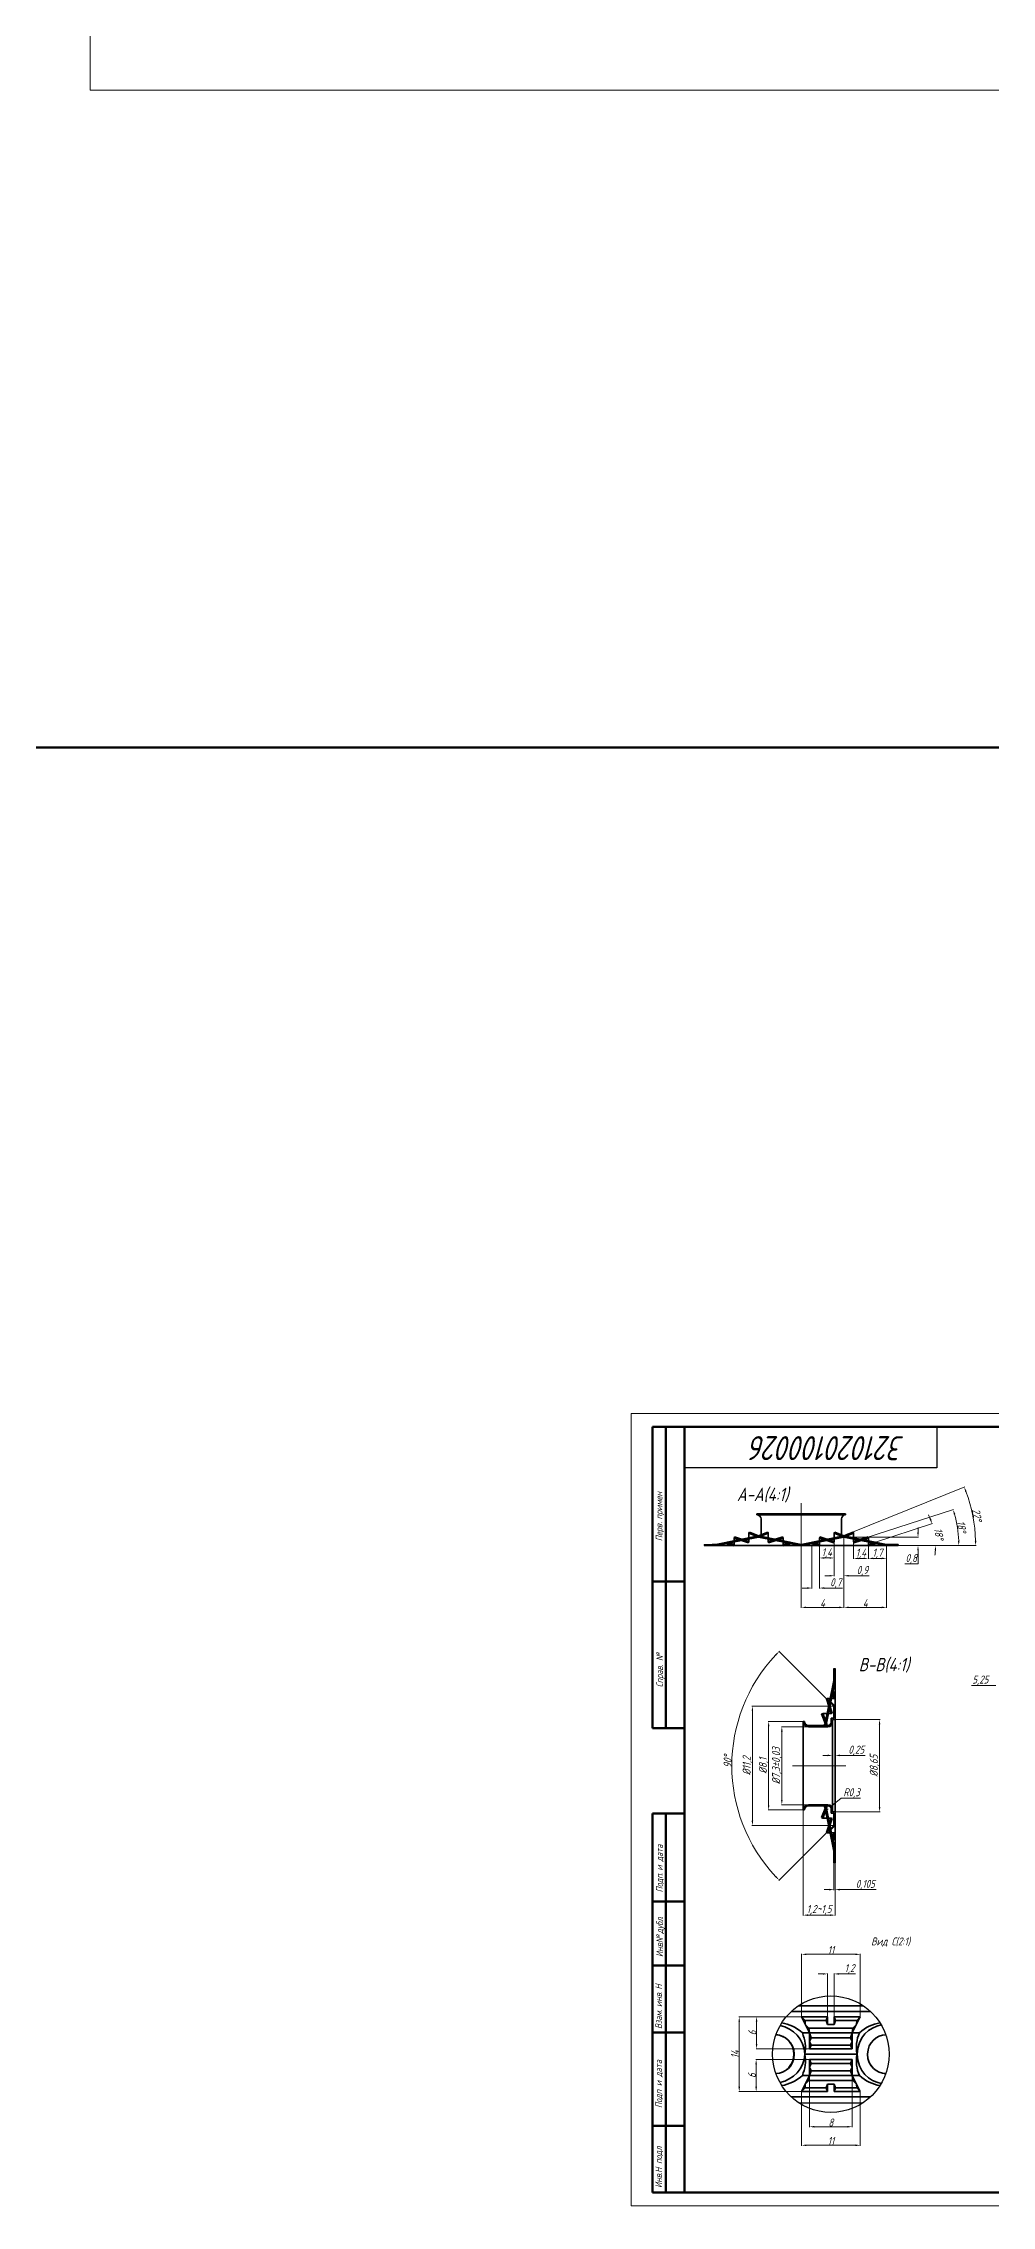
# Model space of a CAD drawing. Header units: millimetres. Extents: x 937859 to 970574, y 987894 to 996517.
# Drawn here: x 939845 to 940201, y 989517 to 990327 of the extents above; entities that cross this region are included whole.
import ezdxf

# ---------------------------------------------------------------- set-up
doc = ezdxf.new("R2010")
doc.units = ezdxf.units.MM
doc.header["$LTSCALE"] = 0.5
doc.linetypes.add('K5LT_THIN', pattern=[0])
doc.layers.add('DIMENSION', color=1, linetype='Continuous')
doc.layers.add('layer 1', color=7, linetype='Continuous')
doc.styles.get("Standard").update_dxf_attribs({"font": 'GOST_A.TTF', "oblique": 15})

msp = doc.modelspace()

# ---------------------------------------------------------------- linework, layer by layer
at = {"color": 0, "linetype": 'K5LT_THIN', "lineweight": 18}
for p, q in [((939862.749, 990309.536), (939862.749, 991497.536)), ((941542.749, 990309.536), (939862.749, 990309.536))]:
    msp.add_line(p, q, dxfattribs=at)
at = {"color": 1, "lineweight": 90}
msp.add_line((939730.171, 990063.234), (940275.542, 990063.234), dxfattribs=at)
at = {"lineweight": 5}
for p, q in [((940065.542, 989813.584), (940485.542, 989813.584)), ((940065.542, 989516.584), (940065.542, 989813.584)), ((940202.179, 989711.651), (940193.093, 989711.651)), ((940485.542, 989516.584), (940065.542, 989516.584))]:
    msp.add_line(p, q, dxfattribs=at)
at = {"lineweight": 50}
for p, q in [((940073.542, 989808.584), (940085.542, 989808.584)), ((940073.542, 989695.584), (940073.542, 989808.584)), ((940078.542, 989808.584), (940085.542, 989808.584)), ((940078.542, 989695.584), (940078.542, 989808.584)), ((940085.542, 989808.584), (940480.542, 989808.584)), ((940085.542, 989521.584), (940085.542, 989808.584)), ((940085.542, 989808.584), (940085.542, 989695.584)), ((940085.542, 989808.584), (940085.542, 989695.584)), ((940085.542, 989750.584), (940073.542, 989750.584)), ((940085.542, 989695.584), (940073.542, 989695.584)), ((940085.542, 989695.584), (940078.542, 989695.584)), ((940073.542, 989663.584), (940085.542, 989663.584)), ((940073.542, 989606.584), (940073.542, 989663.584)), ((940078.542, 989663.584), (940085.542, 989663.584)), ((940078.542, 989606.584), (940078.542, 989663.584)), ((940085.542, 989663.584), (940085.542, 989606.584)), ((940085.542, 989663.584), (940085.542, 989606.584)), ((940073.542, 989630.584), (940085.542, 989630.584)), ((940073.542, 989606.584), (940073.542, 989630.584)), ((940085.542, 989630.584), (940085.542, 989606.584)), ((940073.542, 989606.584), (940085.542, 989606.584)), ((940073.542, 989521.584), (940073.542, 989606.584)), ((940085.542, 989606.584), (940073.542, 989606.584)), ((940085.542, 989606.584), (940073.542, 989606.584)), ((940078.542, 989606.584), (940078.542, 989521.584)), ((940085.542, 989606.584), (940078.542, 989606.584)), ((940085.542, 989606.584), (940085.542, 989521.584)), ((940073.542, 989581.584), (940085.542, 989581.584)), ((940073.542, 989546.584), (940073.542, 989581.584)), ((940085.542, 989581.584), (940085.542, 989546.584)), ((940085.542, 989546.584), (940073.542, 989546.584)), ((940085.542, 989521.584), (940073.542, 989521.584)), ((940480.542, 989521.584), (940085.542, 989521.584))]:
    msp.add_line(p, q, dxfattribs=at)
for p, q in [((940085.542, 989808.584), (940180.04, 989808.584)), ((940085.542, 989793.182), (940085.542, 989808.584)), ((940180.04, 989808.584), (940180.04, 989793.182)), ((940180.04, 989793.182), (940085.542, 989793.182)), ((940128.309, 989555.187), (940152.433, 989555.187))]:
    msp.add_line(p, q)
at = {"lineweight": 5, "ltscale": 2.5}
for p, q in [((940147.875, 989768.758), (940190.495, 989786.036)), ((940153.057, 989766.88), (940186.343, 989777.599)), ((940141.648, 989765.459), (940141.648, 989759.215)), ((940145.256, 989767.148), (940145.256, 989740.696)), ((940145.318, 989767.21), (940173.189, 989767.21)), ((940148.84, 989765.459), (940148.84, 989759.057)), ((940154.437, 989765.54), (940154.437, 989759.057)), ((940156.37, 989765.022), (940178.453, 989772.259)), ((940173.009, 989769.01), (940173.009, 989770.81)), ((940129.251, 989763.956), (940129.251, 989740.696)), ((940133.252, 989764.257), (940133.252, 989747.943)), ((940136.051, 989764.326), (940136.051, 989759.215)), ((940136.051, 989764.326), (940136.051, 989747.943)), ((940137.851, 989759.395), (940139.848, 989759.395)), ((940141.648, 989763.956), (940141.648, 989752.552)), ((940145.256, 989763.956), (940145.256, 989752.552)), ((940145.256, 989763.956), (940145.256, 989740.696)), ((940150.64, 989759.237), (940152.637, 989759.237)), ((940154.437, 989763.956), (940154.437, 989759.057)), ((940156.237, 989759.237), (940159.437, 989759.237)), ((940161.237, 989763.956), (940161.237, 989740.696)), ((940161.237, 989763.956), (940161.237, 989759.057)), ((940161.299, 989764.018), (940173.189, 989764.018)), ((940165.694, 989764.018), (940179.769, 989764.018)), ((940165.694, 989764.018), (940188.476, 989764.018)), ((940165.694, 989764.018), (940194.789, 989764.018)), ((940173.009, 989757.219), (940168.044, 989757.219)), ((940173.009, 989762.218), (940173.009, 989757.219)), ((940139.848, 989752.732), (940138.048, 989752.732)), ((940147.056, 989752.732), (940154.717, 989752.732)), ((940131.452, 989748.123), (940129.652, 989748.123)), ((940131.051, 989740.876), (940143.456, 989740.876)), ((940137.851, 989748.123), (940144.71, 989748.123)), ((940147.056, 989740.876), (940159.437, 989740.876)), ((940140.629, 989704.75), (940120.866, 989724.511)), ((940141.417, 989703.9), (940110.775, 989703.9)), ((940110.955, 989702.1), (940110.955, 989660.924)), ((940130.131, 989698.118), (940116.854, 989698.118)), ((940117.034, 989696.318), (940117.034, 989666.729)), ((940131.888, 989696.106), (940121.8, 989696.106)), ((940121.98, 989694.306), (940121.98, 989668.721)), ((940141.507, 989698.812), (940158.782, 989698.812)), ((940158.602, 989697.012), (940158.602, 989666.036)), ((940139.148, 989685.385), (940137.348, 989685.385)), ((940140.948, 989681.587), (940140.948, 989685.565)), ((940141.942, 989681.575), (940141.942, 989685.565)), ((940143.742, 989685.385), (940153.261, 989685.385)), ((940144.194, 989669.416), (940141.546, 989667.182)), ((940151.423, 989669.416), (940144.194, 989669.416)), ((940130.131, 989664.929), (940116.854, 989664.929)), ((940131.799, 989666.921), (940121.8, 989666.921)), ((940129.962, 989664.867), (940129.962, 989625.337)), ((940139.169, 989665.253), (940139.349, 989665.253)), ((940139.259, 989665.163), (940139.259, 989665.343)), ((940141.507, 989664.236), (940158.782, 989664.236)), ((940141.942, 989664.173), (940141.942, 989625.337)), ((940141.417, 989659.124), (940110.775, 989659.124)), ((940140.476, 989658.121), (940120.868, 989638.513)), ((940141.48, 989645.07), (940141.48, 989634.905)), ((940141.942, 989645.07), (940141.942, 989634.905)), ((940139.68, 989635.085), (940137.88, 989635.085)), ((940143.742, 989635.085), (940157.275, 989635.085)), ((940140.142, 989625.517), (940131.762, 989625.517)), ((940129.385, 989587.42), (940129.385, 989611.007)), ((940131.185, 989610.827), (940149.556, 989610.827)), ((940137.345, 989603.483), (940135.545, 989603.483)), ((940139.145, 989587.42), (940139.145, 989603.663)), ((940141.55, 989587.42), (940141.55, 989603.663)), ((940143.35, 989603.483), (940149.577, 989603.483)), ((940151.356, 989587.42), (940151.356, 989611.007)), ((940134.202, 989587.358), (940105.827, 989587.358)), ((940132.283, 989587.358), (940112.338, 989587.358)), ((940106.007, 989585.558), (940106.007, 989561.173)), ((940112.518, 989577.177), (940112.518, 989585.558)), ((940132.283, 989571.399), (940112.177, 989571.399)), ((940132.283, 989575.377), (940112.338, 989575.377)), ((940132.345, 989571.337), (940132.345, 989546.016)), ((940148.349, 989571.337), (940148.349, 989546.016)), ((940112.357, 989569.599), (940112.357, 989561.173)), ((940134.202, 989559.373), (940105.827, 989559.373)), ((940134.202, 989559.373), (940112.177, 989559.373)), ((940129.385, 989559.311), (940129.385, 989539.075)), ((940151.356, 989559.311), (940151.356, 989539.075)), ((940131.185, 989539.255), (940149.556, 989539.255)), ((940134.145, 989546.196), (940146.549, 989546.196))]:
    msp.add_line(p, q, dxfattribs=at)
at = {"ltscale": 2.5}
for p, q in [((940147.817, 989768.734), (940146.644, 989768.259)), ((940152.998, 989766.86), (940149.949, 989765.879)), ((940092.894, 989764.481), (940092.895, 989764.481)), ((940092.895, 989764.481), (940092.895, 989764.018)), ((940092.895, 989764.481), (940097.266, 989764.481)), ((940092.895, 989764.018), (940097.266, 989764.018)), ((940156.31, 989765.002), (940154.928, 989764.549)), ((940165.631, 989764.018), (940163.34, 989764.018)), ((940165.631, 989764.481), (940165.631, 989764.018)), ((940141.48, 989713.498), (940141.48, 989717.915)), ((940141.48, 989717.915), (940141.942, 989717.915)), ((940141.335, 989704.044), (940140.673, 989704.706)), ((940141.302, 989658.947), (940140.52, 989658.165)), ((940141.942, 989645.132), (940141.48, 989645.132))]:
    msp.add_line(p, q, dxfattribs=at)
msp.add_circle((940140.371, 989573.389), 21.836)
at = {"lineweight": 5, "ltscale": 2.5}
for centre, radius, start, end in [((940136.185, 989764.018), 58.424, 1.765312, 20.302375), ((940153.308, 989764.018), 26.281, 22.070825, 25.995848), ((940144.172, 989764.018), 44.123, 2.337538, 15.512904), ((940153.308, 989764.018), 26.281, 352.149955, 356.074978), ((940163.868, 989681.513), 60.632, 136.703634, 223.298969)]:
    msp.add_arc(centre, radius, start, end, dxfattribs=at)
at = {"ltscale": 2.5}
msp.add_arc((940139.259, 989665.253), 1.191, 34.747424, 83.65192, dxfattribs=at)
for centre, start, end in [((940119.207, 989573.434), 274.419789, 85.332789), ((940161.349, 989573.382), 93.104725, 266.856884)]:
    msp.add_arc(centre, 7.308, start, end)
at = {"lineweight": 5, "ltscale": 2.5}
for points in [[(940190.699, 989784.182), (940191.259, 989784.399), (940190.329, 989785.968)], [(940177.945, 989773.997), (940177.381, 989773.79), (940178.282, 989772.203)], [(940186.401, 989775.733), (940186.976, 989775.906), (940186.171, 989777.544)], [(940172.709, 989769.01), (940173.309, 989769.01), (940173.009, 989767.21)], [(940188.559, 989765.824), (940187.959, 989765.812), (940188.296, 989764.018)], [(940194.881, 989765.823), (940194.281, 989765.814), (940194.609, 989764.018)], [(940137.851, 989759.695), (940137.851, 989759.095), (940136.051, 989759.395)], [(940139.848, 989759.695), (940139.848, 989759.095), (940141.648, 989759.395)], [(940150.64, 989759.537), (940150.64, 989758.937), (940148.84, 989759.237)], [(940152.637, 989759.537), (940152.637, 989758.937), (940154.437, 989759.237)], [(940156.237, 989759.537), (940156.237, 989758.937), (940154.437, 989759.237)], [(940159.437, 989759.537), (940159.437, 989758.937), (940161.237, 989759.237)], [(940172.709, 989762.218), (940173.309, 989762.218), (940173.009, 989764.018)], [(940179.228, 989762.23), (940179.827, 989762.209), (940179.589, 989764.018)], [(940139.848, 989753.032), (940139.848, 989752.432), (940141.648, 989752.732)], [(940147.056, 989753.032), (940147.056, 989752.432), (940145.256, 989752.732)], [(940131.051, 989741.176), (940131.051, 989740.576), (940129.251, 989740.876)], [(940131.452, 989748.423), (940131.452, 989747.823), (940133.252, 989748.123)], [(940137.851, 989748.423), (940137.851, 989747.823), (940136.051, 989748.123)], [(940143.456, 989741.176), (940143.456, 989740.576), (940145.256, 989740.876)], [(940147.056, 989741.176), (940147.056, 989740.576), (940145.256, 989740.876)], [(940159.437, 989741.176), (940159.437, 989740.576), (940161.237, 989740.876)], [(940119.524, 989723.302), (940119.955, 989722.884), (940120.993, 989724.384)], [(940110.655, 989702.1), (940111.255, 989702.1), (940110.955, 989703.9)], [(940116.734, 989696.318), (940117.334, 989696.318), (940117.034, 989698.118)], [(940121.68, 989694.306), (940122.28, 989694.306), (940121.98, 989696.106)], [(940121.68, 989668.721), (940122.28, 989668.721), (940121.98, 989666.921)], [(940110.655, 989660.924), (940111.255, 989660.924), (940110.955, 989659.124)], [(940116.734, 989666.729), (940117.334, 989666.729), (940117.034, 989664.929)], [(940119.957, 989640.141), (940119.526, 989639.723), (940120.995, 989638.64)], [(940139.68, 989635.385), (940139.68, 989634.785), (940141.48, 989635.085)], [(940143.742, 989635.385), (940143.742, 989634.785), (940141.942, 989635.085)], [(940131.762, 989625.817), (940131.762, 989625.217), (940129.962, 989625.517)], [(940140.142, 989625.817), (940140.142, 989625.217), (940141.942, 989625.517)], [(940131.185, 989611.127), (940131.185, 989610.527), (940129.385, 989610.827)], [(940149.556, 989611.127), (940149.556, 989610.527), (940151.356, 989610.827)], [(940137.345, 989603.783), (940137.345, 989603.183), (940139.145, 989603.483)], [(940143.35, 989603.783), (940143.35, 989603.183), (940141.55, 989603.483)], [(940105.707, 989585.558), (940106.307, 989585.558), (940106.007, 989587.358)], [(940112.218, 989585.558), (940112.818, 989585.558), (940112.518, 989587.358)], [(940112.057, 989569.599), (940112.657, 989569.599), (940112.357, 989571.399)], [(940112.218, 989577.177), (940112.818, 989577.177), (940112.518, 989575.377)], [(940105.707, 989561.173), (940106.307, 989561.173), (940106.007, 989559.373)], [(940112.057, 989561.173), (940112.657, 989561.173), (940112.357, 989559.373)], [(940134.145, 989546.496), (940134.145, 989545.896), (940132.345, 989546.196)], [(940146.549, 989546.496), (940146.549, 989545.896), (940148.349, 989546.196)], [(940131.185, 989539.555), (940131.185, 989538.955), (940129.385, 989539.255)], [(940149.556, 989539.555), (940149.556, 989538.955), (940151.356, 989539.255)]]:
    msp.add_solid(points, dxfattribs=at)
at = {"ltscale": 2.5}
for points in [[(940158.302, 989697.012), (940158.902, 989697.012), (940158.602, 989698.812)], [(940139.148, 989685.685), (940139.148, 989685.085), (940140.948, 989685.385)], [(940143.742, 989685.685), (940143.742, 989685.085), (940141.942, 989685.385)], [(940141.352, 989667.411), (940141.739, 989666.953), (940140.17, 989666.021)], [(940158.302, 989666.036), (940158.902, 989666.036), (940158.602, 989664.236)]]:
    msp.add_solid(points, dxfattribs=at)
at = {"layer": 'layer 1', "lineweight": 35}
for points in [[(940145.857, 989775.999), (940145.857, 989775.999), (940112.669, 989775.999), (940112.669, 989775.999)], [(940112.669, 989775.999), (940112.669, 989775.999), (940112.669, 989775.536), (940112.669, 989775.536)], [(940114.195, 989774.01), (940114.152, 989774.865), (940113.523, 989775.501), (940112.669, 989775.536)], [(940145.857, 989775.536), (940145.857, 989775.536), (940112.669, 989775.536), (940112.669, 989775.536)], [(940114.195, 989768.066), (940114.195, 989768.066), (940114.195, 989774.01), (940114.195, 989774.01)], [(940145.857, 989775.536), (940145, 989775.498), (940144.348, 989774.887), (940144.33, 989774.01)], [(940144.33, 989768.066), (940144.33, 989768.066), (940144.33, 989774.01), (940144.33, 989774.01)], [(940145.857, 989775.536), (940145.857, 989775.536), (940145.857, 989775.999), (940145.857, 989775.999)], [(940113.27, 989767.696), (940113.27, 989767.696), (940097.266, 989764.481), (940097.266, 989764.481)], [(940113.27, 989767.21), (940113.27, 989767.21), (940097.266, 989764.018), (940097.266, 989764.018)], [(940101.313, 989765.291), (940101.313, 989765.291), (940104.065, 989764.389), (940104.065, 989764.389)], [(940104.065, 989766.817), (940104.065, 989766.817), (940104.227, 989767.279), (940104.227, 989767.279)], [(940109.523, 989765.059), (940109.523, 989765.059), (940104.065, 989766.817), (940104.065, 989766.817)], [(940104.065, 989766.817), (940104.065, 989766.817), (940104.065, 989764.389), (940104.065, 989764.389)], [(940109.662, 989765.522), (940109.662, 989765.522), (940104.227, 989767.279), (940104.227, 989767.279)], [(940109.662, 989765.522), (940109.662, 989765.522), (940109.523, 989765.059), (940109.523, 989765.059)], [(940109.662, 989768.667), (940109.662, 989768.667), (940109.824, 989769.083), (940109.824, 989769.083)], [(940113.27, 989767.21), (940113.27, 989767.21), (940109.662, 989768.667), (940109.662, 989768.667)], [(940109.662, 989768.667), (940109.662, 989768.667), (940109.662, 989765.522), (940109.662, 989765.522)], [(940113.27, 989767.696), (940113.27, 989767.696), (940109.824, 989769.083), (940109.824, 989769.083)], [(940113.27, 989767.696), (940113.27, 989767.696), (940116.693, 989769.083), (940116.693, 989769.083)], [(940113.27, 989767.21), (940113.27, 989767.21), (940116.855, 989768.667), (940116.855, 989768.667)], [(940113.27, 989767.696), (940113.27, 989767.696), (940129.251, 989764.481), (940129.251, 989764.481)], [(940113.27, 989767.21), (940113.27, 989767.21), (940129.251, 989764.018), (940129.251, 989764.018)], [(940116.855, 989768.667), (940116.855, 989768.667), (940116.693, 989769.083), (940116.693, 989769.083)], [(940116.855, 989768.667), (940116.855, 989768.667), (940116.855, 989765.522), (940116.855, 989765.522)], [(940116.855, 989765.522), (940116.855, 989765.522), (940122.313, 989767.279), (940122.313, 989767.279)], [(940116.855, 989765.522), (940116.855, 989765.522), (940117.017, 989765.059), (940117.017, 989765.059)], [(940117.017, 989765.059), (940117.017, 989765.059), (940122.452, 989766.817), (940122.452, 989766.817)], [(940122.452, 989766.817), (940122.452, 989766.817), (940122.313, 989767.279), (940122.313, 989767.279)], [(940122.452, 989766.817), (940122.452, 989766.817), (940122.452, 989764.389), (940122.452, 989764.389)], [(940125.204, 989765.291), (940125.204, 989765.291), (940122.452, 989764.389), (940122.452, 989764.389)], [(940145.256, 989767.696), (940145.256, 989767.696), (940129.251, 989764.481), (940129.251, 989764.481)], [(940145.256, 989767.21), (940145.256, 989767.21), (940129.251, 989764.018), (940129.251, 989764.018)], [(940133.299, 989765.291), (940133.299, 989765.291), (940136.051, 989764.389), (940136.051, 989764.389)], [(940136.051, 989766.817), (940136.051, 989766.817), (940136.213, 989767.279), (940136.213, 989767.279)], [(940141.509, 989765.059), (940141.509, 989765.059), (940136.051, 989766.817), (940136.051, 989766.817)], [(940136.051, 989766.817), (940136.051, 989766.817), (940136.051, 989764.389), (940136.051, 989764.389)], [(940141.648, 989765.522), (940141.648, 989765.522), (940136.213, 989767.279), (940136.213, 989767.279)], [(940141.648, 989765.522), (940141.648, 989765.522), (940141.509, 989765.059), (940141.509, 989765.059)], [(940141.648, 989768.667), (940141.648, 989768.667), (940141.81, 989769.083), (940141.81, 989769.083)], [(940145.256, 989767.21), (940145.256, 989767.21), (940141.648, 989768.667), (940141.648, 989768.667)], [(940141.648, 989768.667), (940141.648, 989768.667), (940141.648, 989765.522), (940141.648, 989765.522)], [(940145.256, 989767.696), (940145.256, 989767.696), (940141.81, 989769.083), (940141.81, 989769.083)], [(940145.256, 989767.696), (940145.256, 989767.696), (940148.679, 989769.083), (940148.679, 989769.083)], [(940145.256, 989767.21), (940145.256, 989767.21), (940148.84, 989768.667), (940148.84, 989768.667)], [(940145.256, 989767.696), (940145.256, 989767.696), (940161.237, 989764.481), (940161.237, 989764.481)], [(940145.256, 989767.21), (940145.256, 989767.21), (940161.237, 989764.018), (940161.237, 989764.018)], [(940148.84, 989768.667), (940148.84, 989768.667), (940148.679, 989769.083), (940148.679, 989769.083)], [(940148.84, 989768.667), (940148.84, 989768.667), (940148.84, 989765.522), (940148.84, 989765.522)], [(940148.84, 989765.522), (940148.84, 989765.522), (940154.299, 989767.279), (940154.299, 989767.279)], [(940148.84, 989765.522), (940148.84, 989765.522), (940149.002, 989765.059), (940149.002, 989765.059)], [(940149.002, 989765.059), (940149.002, 989765.059), (940154.437, 989766.817), (940154.437, 989766.817)], [(940154.437, 989766.817), (940154.437, 989766.817), (940154.299, 989767.279), (940154.299, 989767.279)], [(940154.437, 989766.817), (940154.437, 989766.817), (940154.437, 989764.389), (940154.437, 989764.389)], [(940157.19, 989765.291), (940157.19, 989765.291), (940154.437, 989764.389), (940154.437, 989764.389)], [(940097.266, 989764.481), (940097.266, 989764.481), (940096.723, 989764.481), (940095.908, 989764.481)], [(940165.631, 989764.018), (940165.631, 989764.018), (940131.419, 989764.018), (940096.172, 989764.018)], [(940101.267, 989764.805), (940101.267, 989764.805), (940103.926, 989763.949), (940103.926, 989763.949)], [(940104.065, 989764.389), (940104.065, 989764.389), (940103.926, 989763.949), (940103.926, 989763.949)], [(940122.452, 989764.389), (940122.452, 989764.389), (940122.613, 989763.949), (940122.613, 989763.949)], [(940125.25, 989764.805), (940125.25, 989764.805), (940122.613, 989763.949), (940122.613, 989763.949)], [(940133.252, 989764.805), (940133.252, 989764.805), (940135.912, 989763.949), (940135.912, 989763.949)], [(940136.051, 989764.389), (940136.051, 989764.389), (940135.912, 989763.949), (940135.912, 989763.949)], [(940154.437, 989764.389), (940154.437, 989764.389), (940154.599, 989763.949), (940154.599, 989763.949)], [(940157.236, 989764.805), (940157.236, 989764.805), (940154.599, 989763.949), (940154.599, 989763.949)], [(940165.631, 989764.481), (940165.631, 989764.481), (940161.237, 989764.481), (940161.237, 989764.481)], [(940141.942, 989717.915), (940141.942, 989681.528), (940141.942, 989645.132), (940141.942, 989645.132)], [(940138.265, 989697.517), (940138.265, 989697.517), (940141.48, 989713.498), (940141.48, 989713.498)], [(940138.75, 989697.517), (940138.75, 989697.517), (940141.942, 989713.498), (940141.942, 989713.498)], [(940140.67, 989709.451), (940140.67, 989709.451), (940141.572, 989706.698), (940141.572, 989706.698)], [(940141.156, 989709.497), (940141.156, 989709.497), (940142.011, 989706.86), (940142.011, 989706.86)], [(940137.293, 989701.101), (940137.293, 989701.101), (940136.877, 989700.939), (940136.877, 989700.939)], [(940138.265, 989697.517), (940138.265, 989697.517), (940136.877, 989700.939), (940136.877, 989700.939)], [(940138.75, 989697.517), (940138.75, 989697.517), (940137.293, 989701.101), (940137.293, 989701.101)], [(940137.293, 989701.101), (940137.293, 989701.101), (940140.439, 989701.101), (940140.439, 989701.101)], [(940139.144, 989706.698), (940139.144, 989706.698), (940138.681, 989706.56), (940138.681, 989706.56)], [(940140.439, 989701.101), (940140.439, 989701.101), (940138.681, 989706.56), (940138.681, 989706.56)], [(940140.901, 989701.263), (940140.901, 989701.263), (940139.144, 989706.698), (940139.144, 989706.698)], [(940139.144, 989706.698), (940139.144, 989706.698), (940141.572, 989706.698), (940141.572, 989706.698)], [(940141.48, 989703.9), (940141.48, 989703.9), (940140.277, 989705.102), (940140.277, 989705.102)], [(940141.942, 989703.9), (940141.942, 989703.9), (940140.346, 989705.496), (940140.346, 989705.496)], [(940140.439, 989701.101), (940140.439, 989701.101), (940140.901, 989701.263), (940140.901, 989701.263)], [(940141.48, 989703.9), (940141.48, 989703.9), (940141.48, 989699.297), (940141.48, 989699.297)], [(940141.572, 989706.698), (940141.572, 989706.698), (940142.011, 989706.86), (940142.011, 989706.86)], [(940129.962, 989698.118), (940129.931, 989697.002), (940130.847, 989696.131), (940131.951, 989696.106)], [(940130.424, 989698.118), (940130.424, 989698.118), (940129.962, 989698.118), (940129.962, 989698.118)], [(940129.962, 989698.118), (940129.962, 989698.118), (940129.962, 989664.929), (940129.962, 989664.929)], [(940130.424, 989698.118), (940130.463, 989697.261), (940131.074, 989696.609), (940131.951, 989696.591)], [(940139.259, 989696.591), (940139.259, 989696.591), (940131.951, 989696.591), (940131.951, 989696.591)], [(940139.259, 989696.106), (940139.259, 989696.106), (940131.951, 989696.106), (940131.951, 989696.106)], [(940138.265, 989697.517), (940138.265, 989697.517), (940137.895, 989696.591), (940137.895, 989696.591)], [(940138.265, 989697.517), (940138.265, 989697.517), (940138.45, 989696.591), (940138.45, 989696.591)], [(940138.75, 989697.517), (940138.75, 989697.517), (940138.38, 989696.591), (940138.38, 989696.591)], [(940138.75, 989697.517), (940138.75, 989697.517), (940138.935, 989696.591), (940138.935, 989696.591)], [(940139.259, 989696.591), (940139.89, 989696.581), (940140.51, 989697.147), (940140.462, 989697.794)], [(940139.259, 989696.106), (940140.171, 989696.075), (940140.963, 989696.892), (940140.948, 989697.794)], [(940141.48, 989699.297), (940141.48, 989699.297), (940140.462, 989699.297), (940140.462, 989699.297)], [(940140.462, 989699.297), (940140.462, 989699.297), (940140.462, 989697.794), (940140.462, 989697.794)], [(940141.942, 989698.812), (940141.942, 989698.812), (940140.948, 989698.812), (940140.948, 989698.812)], [(940140.948, 989698.812), (940140.948, 989698.812), (940140.948, 989664.236), (940140.948, 989664.236)], [(940131.951, 989666.919), (940130.9, 989666.982), (940129.899, 989665.98), (940129.962, 989664.929)], [(940129.962, 989664.929), (940129.962, 989664.929), (940130.424, 989664.929), (940130.424, 989664.929)], [(940131.951, 989666.456), (940131.082, 989666.405), (940130.475, 989665.798), (940130.424, 989664.929)], [(940139.259, 989666.919), (940139.259, 989666.919), (940131.951, 989666.919), (940131.951, 989666.919)], [(940139.259, 989666.456), (940139.259, 989666.456), (940131.951, 989666.456), (940131.951, 989666.456)], [(940138.265, 989665.531), (940138.265, 989665.531), (940136.877, 989662.085), (940136.877, 989662.085)], [(940137.293, 989661.923), (940137.293, 989661.923), (940136.877, 989662.085), (940136.877, 989662.085)], [(940138.75, 989665.531), (940138.75, 989665.531), (940137.293, 989661.923), (940137.293, 989661.923)], [(940137.293, 989661.923), (940137.293, 989661.923), (940140.439, 989661.923), (940140.439, 989661.923)], [(940138.265, 989665.531), (940138.265, 989665.531), (940137.895, 989666.456), (940137.895, 989666.456)], [(940138.265, 989665.531), (940138.265, 989665.531), (940138.45, 989666.456), (940138.45, 989666.456)], [(940138.265, 989665.531), (940138.265, 989665.531), (940141.48, 989649.526), (940141.48, 989649.526)], [(940138.75, 989665.531), (940138.75, 989665.531), (940138.38, 989666.456), (940138.38, 989666.456)], [(940140.439, 989661.923), (940140.439, 989661.923), (940138.681, 989656.488), (940138.681, 989656.488)], [(940138.75, 989665.531), (940138.75, 989665.531), (940138.935, 989666.456), (940138.935, 989666.456)], [(940138.75, 989665.531), (940138.75, 989665.531), (940141.942, 989649.526), (940141.942, 989649.526)], [(940140.901, 989661.784), (940140.901, 989661.784), (940139.144, 989656.326), (940139.144, 989656.326)], [(940140.948, 989665.253), (940140.939, 989666.185), (940140.191, 989666.922), (940139.259, 989666.919)], [(940140.462, 989665.253), (940140.462, 989665.253), (940140.439, 989665.554), (940140.439, 989665.554)], [(940140.439, 989661.923), (940140.439, 989661.923), (940140.901, 989661.784), (940140.901, 989661.784)], [(940140.462, 989663.75), (940140.462, 989663.75), (940140.462, 989665.253), (940140.462, 989665.253)], [(940141.48, 989663.75), (940141.48, 989663.75), (940140.462, 989663.75), (940140.462, 989663.75)], [(940141.942, 989664.236), (940141.942, 989664.236), (940140.948, 989664.236), (940140.948, 989664.236)], [(940141.48, 989663.75), (940141.48, 989663.75), (940141.48, 989659.124), (940141.48, 989659.124)], [(940139.144, 989656.326), (940139.144, 989656.326), (940138.681, 989656.488), (940138.681, 989656.488)], [(940139.144, 989656.326), (940139.144, 989656.326), (940141.572, 989656.326), (940141.572, 989656.326)], [(940141.48, 989659.124), (940141.48, 989659.124), (940140.277, 989657.922), (940140.277, 989657.922)], [(940141.942, 989659.124), (940141.942, 989659.124), (940140.346, 989657.529), (940140.346, 989657.529)], [(940140.67, 989653.574), (940140.67, 989653.574), (940141.572, 989656.326), (940141.572, 989656.326)], [(940141.156, 989653.528), (940141.156, 989653.528), (940142.011, 989656.187), (940142.011, 989656.187)], [(940141.572, 989656.326), (940141.572, 989656.326), (940142.011, 989656.187), (940142.011, 989656.187)], [(940141.48, 989649.526), (940141.48, 989649.526), (940141.48, 989645.132), (940141.48, 989645.132)], [(940155.275, 989589.347), (940143.598, 989589.347), (940133.344, 989589.347), (940125.467, 989589.347)], [(940155.275, 989589.347), (940143.598, 989589.347), (940133.344, 989589.347), (940125.467, 989589.347)], [(940128.274, 989591.567), (940135.037, 989591.567), (940143.268, 989591.567), (940152.468, 989591.567)], [(940129.385, 989587.358), (940129.385, 989587.358), (940139.145, 989587.358), (940139.145, 989587.358)], [(940129.385, 989587.358), (940129.385, 989587.358), (940130.68, 989585.97), (940130.68, 989585.97)], [(940129.385, 989587.358), (940129.385, 989587.358), (940132.345, 989581.391), (940132.345, 989581.391)], [(940139.145, 989587.358), (940139.145, 989587.358), (940138.543, 989585.97), (940138.543, 989585.97)], [(940139.145, 989587.358), (940139.145, 989587.358), (940139.145, 989584.582), (940139.145, 989584.582)], [(940151.356, 989587.358), (940151.356, 989587.358), (940141.55, 989587.358), (940141.55, 989587.358)], [(940141.55, 989587.358), (940141.55, 989587.358), (940141.55, 989584.582), (940141.55, 989584.582)], [(940141.55, 989587.358), (940141.55, 989587.358), (940142.151, 989585.97), (940142.151, 989585.97)], [(940151.356, 989587.358), (940151.356, 989587.358), (940148.349, 989581.391), (940148.349, 989581.391)], [(940151.356, 989587.358), (940151.356, 989587.358), (940150.061, 989585.97), (940150.061, 989585.97)], [(940126.656, 989573.389), (940126.436, 989578.041), (940123.163, 989580.46), (940119.773, 989580.636)], [(940129.662, 989581.391), (940127.429, 989583.417), (940124.753, 989584.67), (940121.973, 989585.149)], [(940151.079, 989581.391), (940151.079, 989581.391), (940129.662, 989581.391), (940129.662, 989581.391)], [(940130.587, 989573.389), (940131.113, 989576.254), (940130.739, 989578.707), (940129.662, 989581.391)], [(940150.339, 989581.391), (940150.339, 989581.391), (940130.356, 989581.391), (940130.356, 989581.391)], [(940130.68, 989585.97), (940130.68, 989585.97), (940130.772, 989584.582), (940130.772, 989584.582)], [(940139.145, 989585.97), (940139.145, 989585.97), (940130.68, 989585.97), (940130.68, 989585.97)], [(940130.772, 989584.582), (940130.772, 989584.582), (940132.114, 989583.195), (940132.114, 989583.195)], [(940132.114, 989583.195), (940132.114, 989583.195), (940148.627, 989583.195), (940148.627, 989583.195)], [(940132.114, 989583.195), (940132.114, 989583.195), (940132.345, 989581.391), (940132.345, 989581.391)], [(940132.345, 989581.391), (940132.345, 989581.391), (940132.345, 989575.377), (940132.345, 989575.377)], [(940132.345, 989581.391), (940132.345, 989581.391), (940132.946, 989579.587), (940132.946, 989579.587)], [(940132.946, 989579.587), (940132.946, 989579.587), (940132.345, 989578.199), (940132.345, 989578.199)], [(940132.946, 989579.587), (940132.946, 989579.587), (940147.748, 989579.587), (940147.748, 989579.587)], [(940138.543, 989585.97), (940138.543, 989585.97), (940139.145, 989584.582), (940139.145, 989584.582)], [(940139.145, 989584.582), (940139.145, 989584.582), (940141.55, 989584.582), (940141.55, 989584.582)], [(940150.061, 989585.97), (940150.061, 989585.97), (940141.55, 989585.97), (940141.55, 989585.97)], [(940142.151, 989585.97), (940142.151, 989585.97), (940141.55, 989584.582), (940141.55, 989584.582)], [(940148.349, 989581.391), (940148.349, 989581.391), (940147.748, 989579.587), (940147.748, 989579.587)], [(940147.748, 989579.587), (940147.748, 989579.587), (940148.349, 989578.199), (940148.349, 989578.199)], [(940148.627, 989583.195), (940148.627, 989583.195), (940148.349, 989581.391), (940148.349, 989581.391)], [(940148.349, 989581.391), (940148.349, 989581.391), (940148.349, 989575.377), (940148.349, 989575.377)], [(940149.969, 989584.582), (940149.969, 989584.582), (940148.627, 989583.195), (940148.627, 989583.195)], [(940151.079, 989581.391), (940149.919, 989578.917), (940149.673, 989576.061), (940150.153, 989573.389)], [(940150.061, 989585.97), (940150.061, 989585.97), (940149.969, 989584.582), (940149.969, 989584.582)], [(940159.259, 989584.345), (940154.624, 989583.506), (940150.482, 989579.853), (940150.153, 989573.389)], [(940158.765, 989585.154), (940155.982, 989584.681), (940153.306, 989583.43), (940151.079, 989581.391)], [(940160.962, 989580.655), (940157.575, 989580.485), (940154.299, 989578.062), (940154.039, 989573.389)], [(940119.778, 989566.127), (940123.187, 989566.305), (940126.476, 989568.728), (940126.656, 989573.389)], [(940121.286, 989562.779), (940126.103, 989563.903), (940130.437, 989567.799), (940130.587, 989573.389)], [(940129.662, 989565.386), (940130.742, 989567.967), (940131.109, 989570.628), (940130.587, 989573.389)], [(940150.153, 989573.389), (940150.153, 989573.389), (940130.587, 989573.389), (940130.587, 989573.389)], [(940150.153, 989573.389), (940150.153, 989573.389), (940130.587, 989573.389), (940130.587, 989573.389)], [(940132.345, 989578.199), (940132.345, 989578.199), (940132.946, 989576.765), (940132.946, 989576.765)], [(940132.946, 989576.765), (940132.946, 989576.765), (940132.345, 989575.377), (940132.345, 989575.377)], [(940132.345, 989575.377), (940132.345, 989575.377), (940148.349, 989575.377), (940148.349, 989575.377)], [(940132.345, 989565.386), (940132.345, 989565.386), (940132.345, 989571.399), (940132.345, 989571.399)], [(940132.946, 989569.965), (940132.946, 989569.965), (940132.345, 989571.399), (940132.345, 989571.399)], [(940132.345, 989571.399), (940132.345, 989571.399), (940148.349, 989571.399), (940148.349, 989571.399)], [(940132.946, 989576.765), (940132.946, 989576.765), (940147.748, 989576.765), (940147.748, 989576.765)], [(940148.349, 989578.199), (940148.349, 989578.199), (940147.748, 989576.765), (940147.748, 989576.765)], [(940147.748, 989576.765), (940147.748, 989576.765), (940148.349, 989575.377), (940148.349, 989575.377)], [(940147.748, 989569.965), (940147.748, 989569.965), (940148.349, 989571.399), (940148.349, 989571.399)], [(940148.349, 989565.386), (940148.349, 989565.386), (940148.349, 989571.399), (940148.349, 989571.399)], [(940150.153, 989573.389), (940149.671, 989570.901), (940149.931, 989567.67), (940151.079, 989565.386)], [(940121.988, 989561.604), (940124.729, 989562.093), (940127.382, 989563.353), (940129.662, 989565.386)], [(940129.385, 989559.373), (940129.385, 989559.373), (940132.345, 989565.386), (940132.345, 989565.386)], [(940151.079, 989565.386), (940151.079, 989565.386), (940129.662, 989565.386), (940129.662, 989565.386)], [(940150.339, 989565.386), (940150.339, 989565.386), (940130.356, 989565.386), (940130.356, 989565.386)], [(940130.772, 989562.195), (940130.772, 989562.195), (940132.114, 989563.582), (940132.114, 989563.582)], [(940132.114, 989563.582), (940132.114, 989563.582), (940132.345, 989565.386), (940132.345, 989565.386)], [(940132.114, 989563.582), (940132.114, 989563.582), (940148.627, 989563.582), (940148.627, 989563.582)], [(940132.345, 989568.578), (940132.345, 989568.578), (940132.946, 989569.965), (940132.946, 989569.965)], [(940132.946, 989567.19), (940132.946, 989567.19), (940132.345, 989568.578), (940132.345, 989568.578)], [(940132.345, 989565.386), (940132.345, 989565.386), (940132.946, 989567.19), (940132.946, 989567.19)], [(940132.946, 989569.965), (940132.946, 989569.965), (940147.748, 989569.965), (940147.748, 989569.965)], [(940132.946, 989567.19), (940132.946, 989567.19), (940147.748, 989567.19), (940147.748, 989567.19)], [(940148.349, 989568.578), (940148.349, 989568.578), (940147.748, 989569.965), (940147.748, 989569.965)], [(940147.748, 989567.19), (940147.748, 989567.19), (940148.349, 989568.578), (940148.349, 989568.578)], [(940148.349, 989565.386), (940148.349, 989565.386), (940147.748, 989567.19), (940147.748, 989567.19)], [(940148.627, 989563.582), (940148.627, 989563.582), (940148.349, 989565.386), (940148.349, 989565.386)], [(940151.356, 989559.373), (940151.356, 989559.373), (940148.349, 989565.386), (940148.349, 989565.386)], [(940149.969, 989562.195), (940149.969, 989562.195), (940148.627, 989563.582), (940148.627, 989563.582)], [(940151.079, 989565.386), (940153.327, 989563.34), (940155.99, 989562.083), (940158.753, 989561.604)], [(940155.225, 989557.384), (940143.593, 989557.384), (940133.376, 989557.384), (940125.516, 989557.384)], [(940155.225, 989557.384), (940143.593, 989557.384), (940133.376, 989557.384), (940125.516, 989557.384)], [(940129.385, 989559.373), (940129.385, 989559.373), (940130.68, 989560.807), (940130.68, 989560.807)], [(940129.385, 989559.373), (940129.385, 989559.373), (940139.145, 989559.373), (940139.145, 989559.373)], [(940130.68, 989560.807), (940130.68, 989560.807), (940130.772, 989562.195), (940130.772, 989562.195)], [(940139.145, 989560.807), (940139.145, 989560.807), (940130.68, 989560.807), (940130.68, 989560.807)], [(940138.543, 989560.807), (940138.543, 989560.807), (940139.145, 989562.195), (940139.145, 989562.195)], [(940139.145, 989559.373), (940139.145, 989559.373), (940138.543, 989560.807), (940138.543, 989560.807)], [(940139.145, 989562.195), (940139.145, 989562.195), (940141.55, 989562.195), (940141.55, 989562.195)], [(940139.145, 989559.373), (940139.145, 989559.373), (940139.145, 989562.195), (940139.145, 989562.195)], [(940141.55, 989559.373), (940141.55, 989559.373), (940141.55, 989562.195), (940141.55, 989562.195)], [(940142.151, 989560.807), (940142.151, 989560.807), (940141.55, 989562.195), (940141.55, 989562.195)], [(940150.061, 989560.807), (940150.061, 989560.807), (940141.55, 989560.807), (940141.55, 989560.807)], [(940141.55, 989559.373), (940141.55, 989559.373), (940142.151, 989560.807), (940142.151, 989560.807)], [(940151.356, 989559.373), (940151.356, 989559.373), (940141.55, 989559.373), (940141.55, 989559.373)], [(940150.061, 989560.807), (940150.061, 989560.807), (940149.969, 989562.195), (940149.969, 989562.195)], [(940151.356, 989559.373), (940151.356, 989559.373), (940150.061, 989560.807), (940150.061, 989560.807)]]:
    msp.add_open_spline(points, degree=3, dxfattribs=at)
at = {"layer": 'layer 1', "lineweight": 5}
for points in [[(940129.251, 989760.017), (940129.251, 989760.017), (940129.251, 989780), (940129.251, 989780)], [(940145.256, 989766.701), (940145.256, 989766.701), (940145.256, 989747.32), (940145.256, 989747.32)], [(940145.256, 989766.701), (940145.256, 989766.701), (940145.256, 989747.32), (940145.256, 989747.32)], [(940166.117, 989764.018), (940166.117, 989764.018), (940193.153, 989764.018), (940193.153, 989764.018)], [(940166.117, 989764.018), (940166.117, 989764.018), (940187.626, 989764.018), (940187.626, 989764.018)], [(940166.117, 989764.018), (940166.117, 989764.018), (940181.312, 989764.018), (940181.312, 989764.018)]]:
    msp.add_open_spline(points, degree=3, dxfattribs=at)
at = {"layer": 'layer 1', "lineweight": 15}
for points in [[(940140.948, 989698.349), (940140.948, 989698.349), (940140.948, 989692.822), (940140.948, 989692.822)], [(940141.942, 989698.349), (940141.942, 989698.349), (940141.942, 989692.822), (940141.942, 989692.822)], [(940145.943, 989681.512), (940145.943, 989681.512), (940125.961, 989681.512), (940125.961, 989681.512)]]:
    msp.add_open_spline(points, degree=3, dxfattribs=at)
at = {"layer": 'layer 1', "lineweight": 35}
for points, knots in [([(940139.583, 989666.41), (940139.583, 989666.41), (940139.583, 989666.41), (940139.259, 989666.456), (940139.259, 989666.456)], [0.71428571, 0.71428571, 0.71428571, 0.71428571, 0.71428572, 1, 1, 1, 1]), ([(940139.861, 989666.294), (940139.861, 989666.294), (940139.861, 989666.294), (940139.583, 989666.41), (940139.583, 989666.41)], [0.57142857, 0.57142857, 0.57142857, 0.57142857, 0.57142858, 0.71428571, 0.71428571, 0.71428571, 0.71428571]), ([(940140.115, 989666.086), (940140.115, 989666.086), (940140.115, 989666.086), (940139.861, 989666.294), (940139.861, 989666.294)], [0.42857143, 0.42857143, 0.42857143, 0.42857143, 0.42857144, 0.57142857, 0.57142857, 0.57142857, 0.57142857]), ([(940140.3, 989665.855), (940140.3, 989665.855), (940140.3, 989665.855), (940140.115, 989666.086), (940140.115, 989666.086)], [0.28571429, 0.28571429, 0.28571429, 0.28571429, 0.2857143, 0.42857143, 0.42857143, 0.42857143, 0.42857143]), ([(940140.439, 989665.554), (940140.439, 989665.554), (940140.439, 989665.554), (940140.3, 989665.855), (940140.3, 989665.855)], [0.14285714, 0.14285714, 0.14285714, 0.14285714, 0.14285715, 0.28571429, 0.28571429, 0.28571429, 0.28571429]), ([(940130.587, 989573.389), (940130.587, 989573.389), (940130.404, 989579.024), (940126.147, 989583.034), (940121.387, 989584.178)], [0.33333333, 0.33333333, 0.33333333, 0.33333333, 0.33333334, 0.634035, 0.634035, 0.634035, 0.634035]), ([(940150.153, 989573.389), (940150.153, 989573.389), (940150.469, 989566.92), (940154.613, 989563.263), (940159.252, 989562.421)], [0.33333333, 0.33333333, 0.33333333, 0.33333333, 0.33333334, 0.62343689, 0.62343689, 0.62343689, 0.62343689]), ([(940154.039, 989573.389), (940154.039, 989573.389), (940154.243, 989568.71), (940157.544, 989566.285), (940160.959, 989566.114)], [0.33333333, 0.33333333, 0.33333333, 0.33333333, 0.33333334, 0.65450984, 0.65450984, 0.65450984, 0.65450984])]:
    msp.add_open_spline(points, degree=3, knots=knots, dxfattribs=at)

# ---------------------------------------------------------------- texts
at = {"oblique": 15}
for s, height, rotation, p in [('321020100026', 9, 180, (940167.975, 989805.069)), ('Н', 2.5, 90, (940077.079, 989597.618)), ('инв', 2.5, 90, (940077.079, 989591.073)), ('. ', 2.5, 90, (940077.079, 989596.029)), ('Взам', 2.5, 90, (940077.079, 989582.832)), ('. ', 2.5, 90, (940077.079, 989589.484)), ('Подп и дата', 2.5, 90, (940077.079, 989553.227)), ('Н подл', 2.5, 90, (940077.087, 989528.919)), ('Инв', 2.5, 90, (940077.087, 989523.26)), ('.', 2.5, 90, (940077.087, 989528.401))]:
    msp.add_text(s, height=height, rotation=rotation, dxfattribs=at).set_placement(p)
for s, height, p in [('A-A(4:1)', 5, (940105.137, 989780.717)), ('B-B(4:1)', 5, (940150.793, 989716.928)), ('Вид С', 3, (940155.425, 989614.155)), ('(2:1)', 3, (940164.586, 989614.155))]:
    msp.add_text(s, height=height, dxfattribs=at).set_placement(p)
at = {"lineweight": 5, "ltscale": 2.5, "char_height": 3, "attachment_point": 5}
for s, insert, rotation in [('\\A1;22°', (940195.089, 989775.504), 281.033844), ('\\A1;18°', (940180.83, 989768.413), 279.072902), ('\\A1;18°', (940189.332, 989771.111), 278.925221), ('\\A1;90°', (940101.669, 989683.174), 88.470273), ('\\A1;%%C11,2', (940109.14, 989681.512), 90), ('\\A1;%%C8,1', (940115.219, 989681.524), 90), ('\\A1;%%C7,3%%P0,03', (940120.165, 989681.514), 90), ('\\A1;6', (940110.928, 989581.368), 90), ('\\A1;14', (940104.417, 989573.365), 90), ('\\A1;6', (940110.767, 989565.386), 90)]:
    msp.add_mtext(s, dxfattribs=dict(at, insert=insert, rotation=rotation))
for s, insert in [('\\A1;1,4', (940138.849, 989761.21)), ('\\A1;1,4', (940151.639, 989761.052)), ('\\A1;1,7', (940157.837, 989761.052)), ('\\A1;0,8', (940170.482, 989759.034)), ('\\A1;0,7', (940142.181, 989749.938)), ('\\A1;0,9', (940152.19, 989754.547)), ('\\A1;4', (940137.253, 989742.466)), ('\\A1;4', (940153.246, 989742.466)), ('\\A1;0,105', (940153.248, 989636.9)), ('\\A1;1,2{\\fGOST Type AU|b0|i0|c204|p2;\\H1.08333x;~}1,5', (940135.952, 989627.457)), ('\\A1;11', (940140.371, 989612.417)), ('\\A1;1,2', (940147.364, 989605.298)), ('\\A1;8', (940140.347, 989547.786)), ('\\A1;11', (940140.371, 989540.845))]:
    msp.add_mtext(s, dxfattribs=dict(at, insert=insert))
at = {"lineweight": 5, "insert": (940196.37, 989713.466), "char_height": 3, "attachment_point": 5}
msp.add_mtext('\\A1;5,25', dxfattribs=at)
at = {"ltscale": 2.5, "char_height": 3, "attachment_point": 5}
for s, insert in [('\\A1;0,25', (940149.876, 989687.2)), ('\\A1;R0,3', (940148.128, 989671.231))]:
    msp.add_mtext(s, dxfattribs=dict(at, insert=insert))
at = {"ltscale": 2.5, "insert": (940156.787, 989681.524), "char_height": 3, "attachment_point": 5, "rotation": 90}
msp.add_mtext('\\A1;%%C8,65', dxfattribs=at)
at = {"layer": 'DIMENSION', "color": 0, "oblique": 15}
for s, p in [('примен', (940077.193, 989773.832)), ('Перв', (940077.193, 989765.68)), ('. ', (940077.193, 989772.243)), ('. №', (940077.428, 989718.742)), ('Справ', (940077.428, 989710.929)), ('и дата', (940077.336, 989642.203)), ('Подп', (940077.336, 989634.051)), ('. ', (940077.336, 989640.614)), ('дубл', (940077.433, 989618.518)), ('.', (940077.433, 989624.145)), ('.№ ', (940077.433, 989614.398)), ('Инв', (940077.433, 989609.825))]:
    msp.add_text(s, height=2.5, rotation=90, dxfattribs=at).set_placement(p)

doc.saveas('drawing.dxf')
